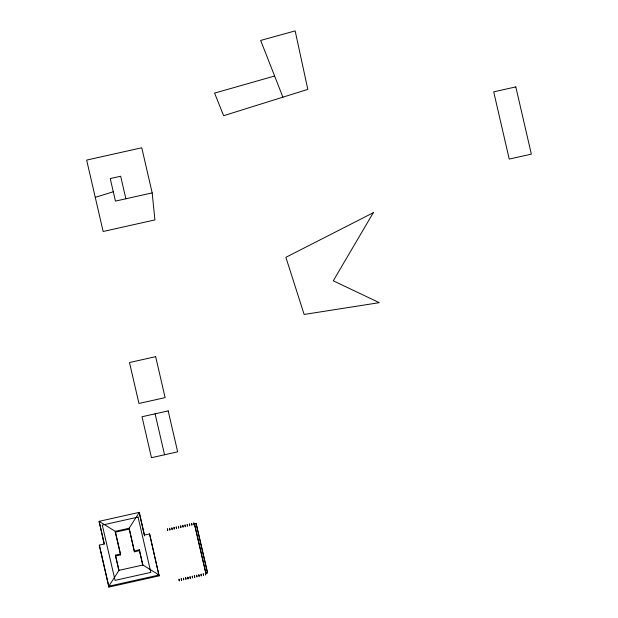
<?xml version="1.0" encoding="UTF-8"?>
<svg xmlns="http://www.w3.org/2000/svg" width="618" height="618" viewBox="0 0 618 618"><rect width="100%" height="100%" fill="white"/><g stroke="black" fill="none" stroke-linecap="round" stroke-linejoin="round"><path stroke-width="0.93" d="M139.336 513.218L144.573 535.899L139.313 512.353L129.108 528.243L134.369 551.789L139.398 550.669L139.374 549.804L134.345 550.924L134.369 551.789M139.313 512.353L99.104 521.337L104.342 544.018L99.313 545.138L108.807 586.235L159.065 575.003L142.889 565.006L119.011 570.344L108.807 586.235L108.83 587.1L159.096 575.868L149.579 533.913L144.55 535.034M109.849 585.509L108.83 587.1L99.313 545.138M95.257 197.32L113.295 191.773M274.616 76.022L214.585 93.102L223.623 115.705L307.818 89.378L295.157 30.9L260.657 40.44L282.913 97.165M152.183 192.893L154.925 219.915L103.144 231.48L86.651 160.085L141.761 147.772L152.183 192.893L115.45 201.097L110.243 178.563L120.672 176.238L125.871 198.772M118.826 570.314L115.52 555.999L120.549 554.879L115.303 532.198L129.131 529.108M115.52 555.999L115.496 555.134L120.525 554.014L115.28 531.333L99.104 521.337L104.156 543.979M157.474 574.871L159.096 575.868L149.579 533.913M155.103 413.828L164.558 454.771M139.374 549.804L142.889 565.006M139.398 550.669L142.704 564.983M134.345 550.924L129.108 528.243L115.28 531.333L115.303 532.198M115.496 555.134L119.011 570.344M120.525 554.014L120.549 554.879M373.295 212.716L333.272 280.788L379.259 302.666L304.149 314.454L285.871 257.32L373.295 212.716M515.814 86.906L493.705 91.85L509.232 159.081L531.349 154.137L515.814 86.906M155.666 356.679L129.486 362.527L138.95 403.469L165.122 397.621L155.666 356.679M168.189 410.9L142.016 416.748L151.472 457.691L177.652 451.843L168.189 410.9M138.077 517.088L102.294 525.084L115.064 580.372L150.846 572.376L138.077 517.088M196.122 523.361L194.446 523.732L205.833 573.04L207.509 572.67L196.122 523.361M196.13 523.624L194.454 524.002L205.84 573.311L207.517 572.932L196.13 523.624M194.021 523.832L193.797 522.843L194.044 524.752L194.021 523.832M205.639 574.122L205.415 573.141L205.67 575.049L205.639 574.122M191.819 524.319L191.595 523.33L191.85 525.246L191.819 524.319M203.446 574.616L203.214 573.628L203.469 575.543L203.446 574.616M189.626 524.813L189.394 523.825L189.649 525.74L189.626 524.813M201.244 575.111L201.012 574.122L201.267 576.03L201.244 575.111M187.424 525.3L187.2 524.319L187.455 526.227L187.424 525.3M199.042 575.597L198.818 574.609L199.073 576.524L199.042 575.597M185.23 525.794L184.998 524.806L185.253 526.721L185.23 525.794M196.848 576.092L196.617 575.103L196.872 577.019L196.848 576.092M183.028 526.281L182.804 525.3L183.052 527.208L183.028 526.281M194.647 576.579L194.423 575.597L194.67 577.506L194.647 576.579M180.827 526.775L180.603 525.787L180.858 527.702L180.827 526.775M192.453 577.073L192.221 576.084L192.476 578L192.453 577.073M178.633 527.27L178.401 526.281L178.656 528.197L178.633 527.27M190.251 577.567L190.02 576.579L190.274 578.487L190.251 577.567M176.431 527.757L176.207 526.775L176.462 528.684L176.431 527.757M188.05 578.054L187.826 577.065L188.081 578.981L188.05 578.054M174.237 528.251L174.006 527.262L174.261 529.178L174.237 528.251M185.856 578.548L185.624 577.56L185.879 579.475L185.856 578.548M172.036 528.738L171.804 527.757L172.059 529.665L172.036 528.738M183.654 579.035L183.43 578.054L183.677 579.962L183.654 579.035M169.834 529.232L169.61 528.243L169.865 530.159L169.834 529.232M181.453 579.529L181.228 578.541L181.483 580.457L181.453 579.529M167.64 529.726L167.408 528.738L167.663 530.646L167.64 529.726M179.259 580.024L179.027 579.035L179.282 580.943L179.259 580.024"/></g></svg>
